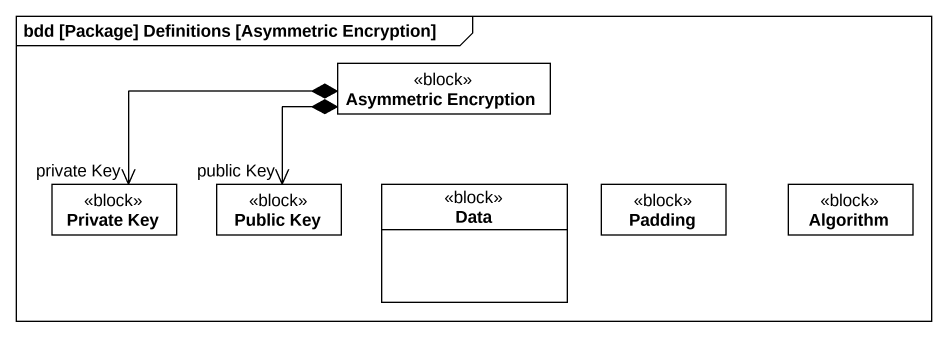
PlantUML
@startuml
mainframe bdd [Package] Definitions [Asymmetric Encryption]
hide circle
hide empty members
class "Asymmetric Encryption" as Asymmetric_Encryption <<block>>
class "Private Key" as Private_Key <<block>>
class "Public Key" as Public_Key <<block>>
class Data <<block>>
class Padding <<block>>
class Algorithm <<block>>
Asymmetric_Encryption *-left-> "private Key" Private_Key
Asymmetric_Encryption *--> "public Key" Public_Key
@enduml
